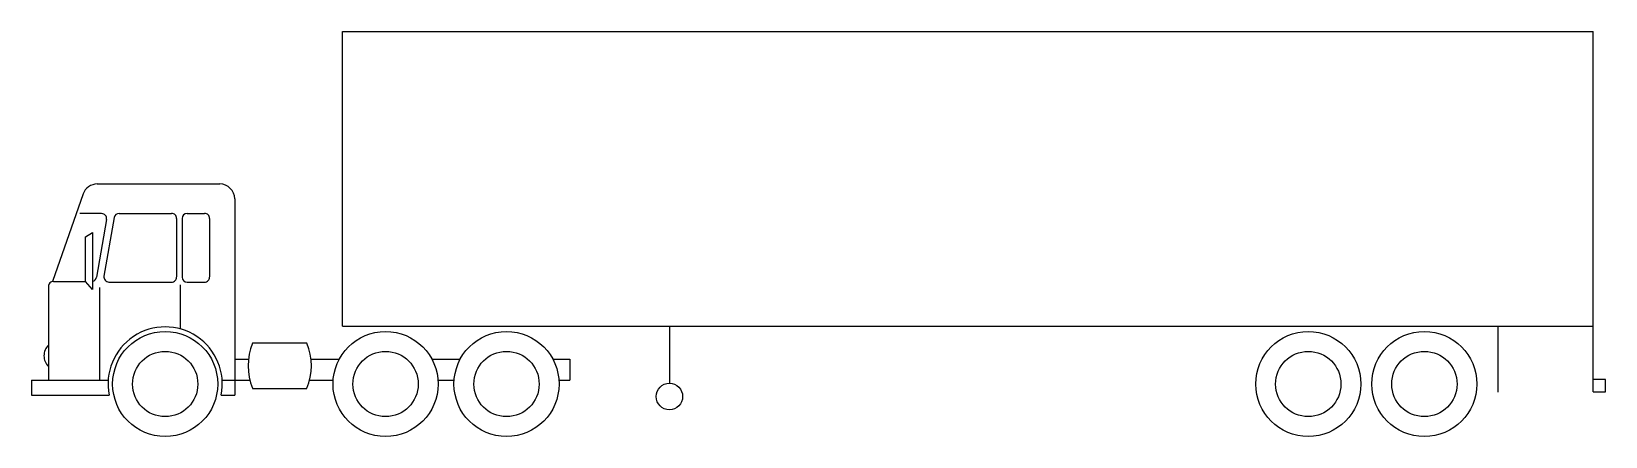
# Model space of a CAD drawing. Extents: x 0 to 1.26, y 0 to 0.33.
import ezdxf

# ---------------------------------------------------------------- set-up
doc = ezdxf.new("R2010")
doc.units = 0
doc.layers.get('0').update_dxf_attribs({"linetype": 'CONTINUOUS'})

msp = doc.modelspace()

# ---------------------------------------------------------------- linework, layer by layer
at = {"color": 0, "linetype": 'CONTINUOUS'}
for p, q in [((0.2509, 0.3256), (1.2509, 0.3256)), ((0.2509, 0.09), (0.2509, 0.3256)), ((1.2509, 0.0373), (1.2509, 0.3256)), ((0.0549, 0.2036), (0.1528, 0.2036)), ((0.0436, 0.1956), (0.019, 0.1256)), ((0.1648, 0.1916), (0.1648, 0.0347)), ((0.0584, 0.1799), (0.0409, 0.1799)), ((0.0684, 0.1767), (0.0602, 0.1298)), ((0.0724, 0.1801), (0.1143, 0.1801)), ((0.1267, 0.1801), (0.1407, 0.1801)), ((0.0456, 0.1612), (0.0512, 0.1649)), ((0.0512, 0.1649), (0.0512, 0.1191)), ((0.0623, 0.1752), (0.0543, 0.129)), ((0.1183, 0.1761), (0.1183, 0.1292)), ((0.1227, 0.1761), (0.1227, 0.1292)), ((0.1447, 0.1761), (0.1447, 0.1292)), ((0.0456, 0.1256), (0.0456, 0.1612)), ((0.0159, 0.1216), (0.0159, 0.0467)), ((0.0199, 0.1256), (0.0456, 0.1256)), ((0.0512, 0.1191), (0.0456, 0.1256)), ((0.0569, 0.0467), (0.0569, 0.1209)), ((0.0642, 0.1251), (0.1143, 0.1251)), ((0.1215, 0.0876), (0.1215, 0.1228)), ((0.1267, 0.1251), (0.1407, 0.1251)), ((0.2509, 0.09), (1.2509, 0.09)), ((0.5123, 0.09), (0.5123, 0.0442)), ((1.1747, 0.09), (1.1747, 0.037)), ((0.2225, 0.0762), (0.179, 0.0762)), ((0.1648, 0.0636), (0.1757, 0.0636)), ((0.2257, 0.0636), (0.2485, 0.0636)), ((0.3223, 0.0636), (0.3451, 0.0636)), ((0.419, 0.0636), (0.4328, 0.0636)), ((0.4328, 0.0636), (0.4328, 0.0467)), ((0.0023, 0.0467), (0.0635, 0.0467)), ((0.0023, 0.0467), (0.0023, 0.0347)), ((0.1548, 0.0467), (0.1768, 0.0467)), ((0.179, 0.0401), (0.2225, 0.0401)), ((0.2246, 0.0467), (0.2435, 0.0467)), ((0.3273, 0.0467), (0.3402, 0.0467)), ((0.424, 0.0467), (0.4328, 0.0467)), ((1.2607, 0.0471), (1.2509, 0.0471)), ((1.2607, 0.0373), (1.2607, 0.0471)), ((0.0023, 0.0347), (0.0643, 0.0347)), ((0.154, 0.0347), (0.1648, 0.0347)), ((1.2509, 0.0373), (1.2607, 0.0373))]:
    msp.add_line(p, q, dxfattribs=at)
for centre, radius in [((0.1092, 0.0436), 0.042), ((0.2854, 0.0436), 0.042), ((0.3821, 0.0436), 0.042), ((1.0231, 0.0436), 0.042), ((1.1159, 0.0436), 0.042), ((0.1092, 0.0436), 0.0261), ((0.2854, 0.0436), 0.0261), ((0.3821, 0.0436), 0.0261), ((1.0231, 0.0436), 0.0261), ((1.1159, 0.0436), 0.0261), ((0.5123, 0.0336), 0.0106)]:
    msp.add_circle(centre, radius, dxfattribs=at)
for centre, radius, start, end in [((0.0549, 0.1916), 0.012, 89.9401, 160.5726), ((0.1528, 0.1916), 0.012, 0.0755, 89.9244), ((0.0584, 0.1759), 0.00399, 349.9113, 90.4007), ((0.0724, 0.176), 0.00403, 90.5637, 169.8131), ((0.1143, 0.1761), 0.004, 359.9588, 90.0412), ((0.1267, 0.1761), 0.004, 90.3098, 180.0405), ((0.1407, 0.1761), 0.004, 359.9588, 90.0412), ((0.0503, 0.1297), 0.00404, 283.2144, 349.9059), ((0.0642, 0.1292), 0.00402, 170.3932, 269.9187), ((0.1143, 0.1291), 0.004, 269.9589, 0.0411), ((0.1267, 0.1291), 0.004, 179.9595, 269.6902), ((0.1407, 0.1291), 0.004, 269.9588, 0.0411), ((0.0199, 0.1216), 0.004, 89.9588, 180.0412), ((0.1092, 0.0436), 0.0457, 348.7751, 191.2249), ((0.2233, 0.0582), 0.0478, 157.8125, 202.1875), ((0.1786, 0.0582), 0.0475, 337.6634, 22.3366), ((0.0243, 0.0662), 0.012, 134.7153, 225.6112)]:
    msp.add_arc(centre, radius, start, end, dxfattribs=at)

doc.saveas('drawing.dxf')
